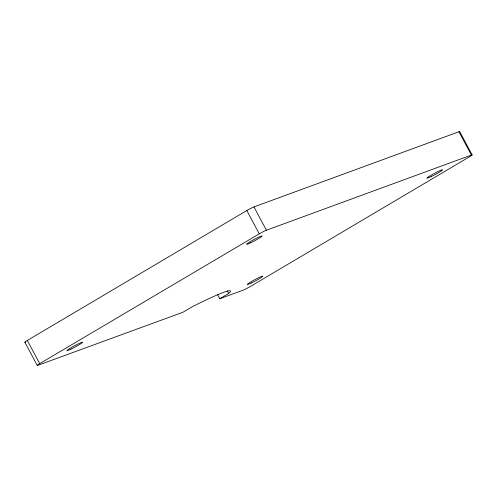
<?xml version="1.0" encoding="UTF-8"?>
<svg xmlns="http://www.w3.org/2000/svg" width="497" height="497" viewBox="0 0 497 497"><rect width="100%" height="100%" fill="white"/><g stroke="black" fill="none" stroke-linecap="round" stroke-linejoin="round"><path stroke-width="0.75" d="M25.627 342.066A5.889 0.46 -28.1 0 1 27.316 340.451L246.804 210.535A5.889 0.46 -28.1 0 1 253.961 206.92L458.93 131.742A5.889 0.46 -28.1 0 1 459.563 131.804M217.674 294.727L219.811 298.728L228.657 293.491L227.216 290.782M228.657 293.491A53.57 4.206 -28.1 0 0 191.767 307.022L182.915 312.259L38.008 365.258A5.889 0.46 -28.1 0 1 39.698 363.642L259.248 233.851A5.889 0.46 -28.1 0 1 266.411 230.229L471.373 155.058L458.93 131.742M219.811 298.728L243.039 290.205A5.889 0.46 -28.1 0 0 250.196 286.583L469.684 156.673A5.889 0.46 -28.1 0 0 471.373 155.058M459.7 131.593L472.15 154.902M253.961 206.92L266.411 230.229M246.804 210.535L259.248 233.851M27.316 340.451L39.698 363.642M24.85 342.216L37.232 365.407M71.009 349.118A8.834 0.696 -28.1 0 0 82.508 342.309A8.834 0.696 -28.1 0 0 70.605 347.968A8.834 0.696 -28.1 0 0 71.009 349.118M250.668 242.772A8.834 0.696 -28.1 0 0 262.167 235.969A8.834 0.696 -28.1 0 0 250.271 241.629A8.834 0.696 -28.1 0 0 250.668 242.772M431.042 176.621A8.834 0.696 -28.1 0 0 442.541 169.819A8.834 0.696 -28.1 0 0 430.638 175.472A8.834 0.696 -28.1 0 0 431.042 176.621M251.383 282.961A8.834 0.696 -28.1 0 0 262.876 276.158A8.834 0.696 -28.1 0 0 250.979 281.818A8.834 0.696 -28.1 0 0 251.383 282.961"/></g></svg>
